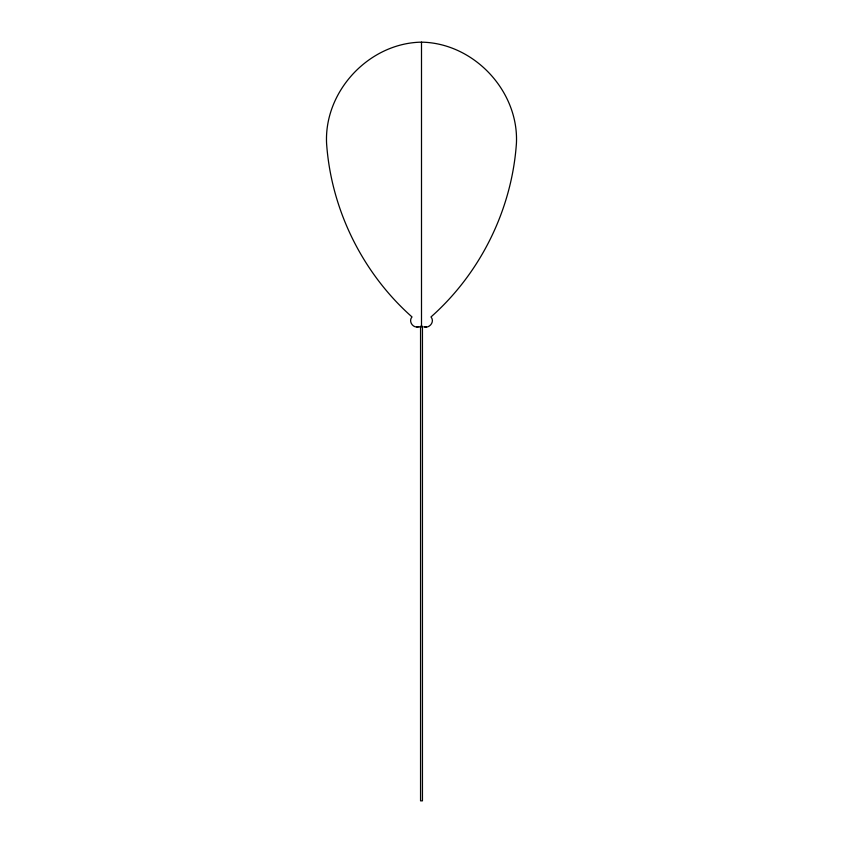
<?xml version="1.0" encoding="UTF-8"?>
<svg xmlns="http://www.w3.org/2000/svg" width="843" height="843" viewBox="0 0 843 843"><rect width="100%" height="100%" fill="white"/><g stroke="black" fill="none" stroke-linecap="round" stroke-linejoin="round"><path stroke-width="1.26" d="M418.623 326.61C413.154 328.759 408.054 321.278 412.006 316.936C362.374 272.995 331.057 209.306 326.568 143.173C324.165 90.928 369.213 42.993 421.5 42.15C473.787 42.993 518.835 90.928 516.432 143.173C511.943 209.306 480.626 272.995 430.994 316.936C435.051 321.668 429.561 328.612 423.871 326.936M416.758 326.936L420.267 326.936M426.242 326.936L424.377 326.61M422.448 326.209L422.448 800.85L420.552 800.85L420.552 326.209M421.5 42.15L421.5 326.936"/></g></svg>
